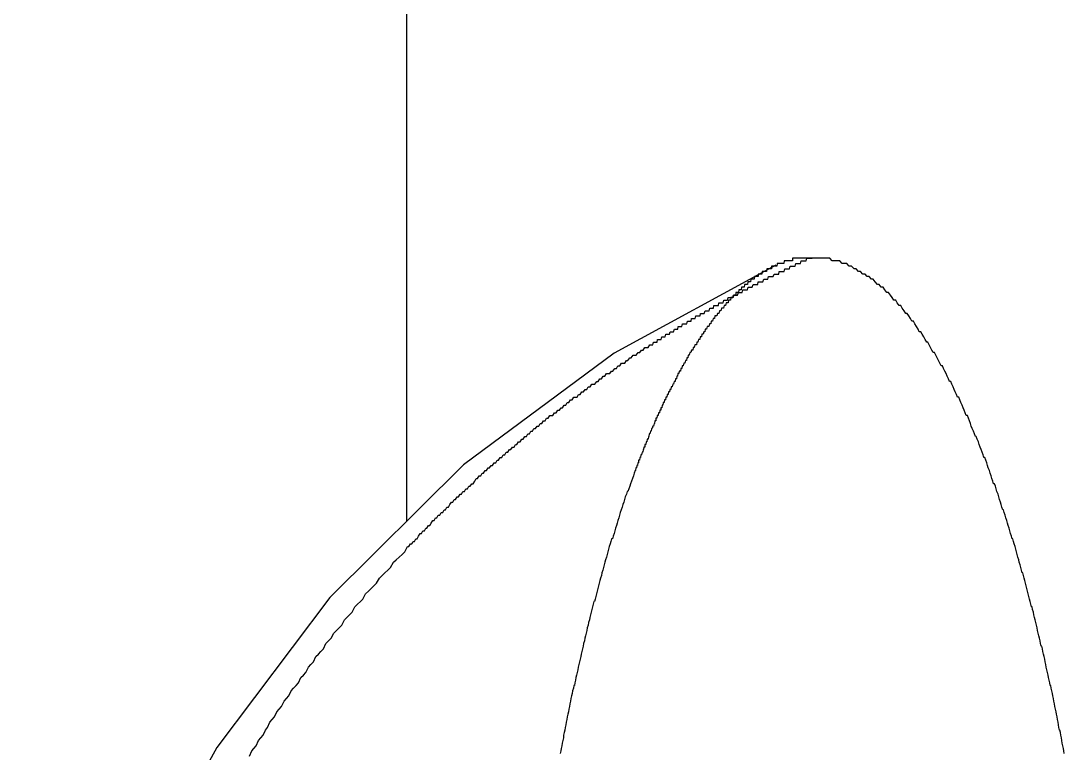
# Paper-space layout '2 DOOR PANEL LAYOUT - A1 Sheet' of a CAD drawing. Extents: x 50 to 825, y 22 to 486.
# Drawn here: x 437.172 to 437.2237, y 325.271 to 325.3074 of the extents above; entities that cross this region are included whole.
import ezdxf

# ---------------------------------------------------------------- set-up
doc = ezdxf.new("R2010")
doc.units = 0
doc.layers.add('N-EQPM', color=3, linetype='Continuous', lineweight=25)

psp = doc.layouts.new('2 DOOR PANEL LAYOUT - A1 Sheet')

# ---------------------------------------------------------------- linework, layer by layer
at = {"layer": 'N-EQPM', "linetype": 'Continuous'}
for p, q in [((437.191128, 325.282522), (437.191128, 326.110557)), ((437.209439, 325.295222), (437.20141, 325.290866)), ((437.20141, 325.290866), (437.193934, 325.285311))]:
    psp.add_line(p, q, dxfattribs=at)
psp.add_lwpolyline([(437.193934, 325.285311), (437.187315, 325.278732), (437.181707, 325.271275), (437.177224, 325.263094), (437.173961, 325.254368), (437.17198, 325.245286)], dxfattribs=at)
at = {"layer": 'N-EQPM'}
for points in [[(437.206978, 325.293488, 0), (437.207004, 325.293488, 0), (437.207043, 325.293488, 0), (437.207069, 325.293618, 0), (437.207108, 325.293618, 0), (437.207147, 325.293618, 0), (437.207173, 325.293618, 0), (437.207212, 325.293618, 0), (437.207238, 325.293618, 0), (437.207277, 325.293618, 0), (437.207303, 325.293618, 0), (437.207342, 325.293748, 0), (437.207368, 325.293748, 0), (437.207407, 325.293748, 0), (437.207433, 325.293748, 0), (437.207472, 325.293748, 0), (437.207498, 325.293748, 0), (437.207538, 325.293748, 0), (437.207577, 325.293878, 0), (437.207603, 325.293878, 0), (437.207642, 325.293878, 0), (437.207668, 325.293878, 0), (437.207707, 325.293878, 0), (437.207733, 325.293878, 0), (437.207772, 325.293878, 0), (437.207798, 325.294009, 0), (437.207837, 325.294009, 0), (437.207876, 325.294009, 0), (437.207902, 325.294009, 0), (437.207941, 325.294009, 0), (437.207967, 325.294009, 0), (437.208006, 325.294009, 0), (437.208032, 325.294009, 0), (437.208071, 325.294139, 0), (437.208097, 325.294139, 0), (437.208136, 325.294139, 0), (437.208175, 325.294139, 0), (437.208201, 325.294139, 0), (437.20824, 325.294139, 0), (437.208266, 325.294139, 0), (437.208305, 325.294269, 0), (437.208331, 325.294269, 0), (437.20837, 325.294269, 0), (437.208396, 325.294269, 0), (437.208436, 325.294269, 0), (437.208475, 325.294269, 0), (437.208501, 325.294269, 0), (437.20854, 325.294269, 0), (437.208566, 325.294399, 0), (437.208605, 325.294399, 0), (437.208631, 325.294399, 0), (437.20867, 325.294399, 0), (437.208709, 325.294399, 0), (437.208735, 325.294399, 0), (437.208774, 325.294399, 0), (437.2088, 325.294399, 0), (437.208839, 325.294529, 0), (437.208865, 325.294529, 0), (437.208904, 325.294529, 0), (437.208943, 325.294529, 0), (437.208969, 325.294529, 0), (437.209008, 325.294529, 0), (437.209034, 325.294529, 0), (437.209073, 325.294659, 0), (437.209112, 325.294659, 0), (437.209138, 325.294659, 0), (437.209177, 325.294659, 0), (437.209203, 325.294659, 0), (437.209242, 325.294659, 0), (437.209268, 325.294659, 0), (437.209307, 325.294659, 0), (437.209347, 325.294789, 0), (437.209373, 325.294789, 0), (437.209412, 325.294789, 0), (437.209438, 325.294789, 0), (437.209477, 325.294789, 0), (437.209516, 325.294789, 0), (437.209542, 325.294789, 0), (437.209581, 325.294789, 0), (437.209607, 325.29492, 0), (437.209646, 325.29492, 0), (437.209685, 325.29492, 0), (437.209711, 325.29492, 0), (437.20975, 325.29492, 0), (437.209776, 325.29492, 0), (437.209815, 325.29492, 0), (437.209854, 325.29492, 0), (437.20988, 325.29505, 0), (437.209919, 325.29505, 0), (437.209945, 325.29505, 0), (437.209984, 325.29505, 0), (437.210023, 325.29505, 0), (437.210049, 325.29505, 0), (437.210088, 325.29505, 0), (437.210114, 325.29505, 0), (437.210153, 325.29518, 0), (437.210192, 325.29518, 0), (437.210218, 325.29518, 0), (437.210258, 325.29518, 0), (437.210284, 325.29518, 0), (437.210323, 325.29518, 0), (437.210362, 325.29518, 0), (437.210388, 325.29518, 0), (437.210427, 325.29531, 0), (437.210453, 325.29531, 0), (437.210492, 325.29531, 0), (437.210531, 325.29531, 0), (437.210557, 325.29531, 0), (437.210596, 325.29531, 0), (437.210635, 325.29531, 0), (437.210661, 325.29531, 0), (437.2107, 325.29544, 0), (437.210726, 325.29544, 0), (437.210765, 325.29544, 0), (437.210804, 325.29544, 0), (437.21083, 325.29544, 0), (437.210869, 325.29544, 0), (437.210895, 325.29544, 0), (437.210934, 325.29544, 0), (437.210973, 325.29557, 0), (437.210999, 325.29557, 0), (437.211038, 325.29557, 0), (437.211077, 325.29557, 0), (437.211103, 325.29557, 0), (437.211142, 325.29557, 0), (437.211169, 325.29557, 0), (437.211208, 325.29557, 0), (437.211247, 325.29557, 0)], [(437.211247, 325.29557, 0), (437.211234, 325.29557, 0), (437.211221, 325.29557, 0), (437.211195, 325.29557, 0), (437.211182, 325.29557, 0), (437.211169, 325.29557, 0), (437.211155, 325.29557, 0), (437.211142, 325.29557, 0), (437.211129, 325.29557, 0), (437.211116, 325.29557, 0), (437.211103, 325.29557, 0), (437.211077, 325.29557, 0), (437.211064, 325.29557, 0), (437.211051, 325.29557, 0), (437.211038, 325.29557, 0), (437.211025, 325.29557, 0), (437.211012, 325.29557, 0), (437.210999, 325.29557, 0), (437.210986, 325.29557, 0), (437.21096, 325.29557, 0), (437.210947, 325.29557, 0), (437.210934, 325.29557, 0), (437.210921, 325.29557, 0), (437.210908, 325.29557, 0), (437.210895, 325.29557, 0), (437.210882, 325.29557, 0), (437.210869, 325.29557, 0), (437.210856, 325.29557, 0), (437.21083, 325.29557, 0), (437.210817, 325.29557, 0), (437.210804, 325.29557, 0), (437.210791, 325.29557, 0), (437.210778, 325.29557, 0), (437.210765, 325.29557, 0), (437.210752, 325.29557, 0), (437.210739, 325.29557, 0), (437.210713, 325.29557, 0), (437.2107, 325.29557, 0), (437.210687, 325.29557, 0), (437.210674, 325.29557, 0), (437.210661, 325.29557, 0), (437.210648, 325.29557, 0), (437.210635, 325.29557, 0), (437.210622, 325.29557, 0), (437.210609, 325.29557, 0), (437.210583, 325.29557, 0), (437.21057, 325.29557, 0), (437.210557, 325.29557, 0), (437.210544, 325.29557, 0), (437.210531, 325.29557, 0), (437.210518, 325.29557, 0), (437.210505, 325.29557, 0), (437.210492, 325.29557, 0), (437.210479, 325.29557, 0), (437.210453, 325.29557, 0), (437.21044, 325.29557, 0), (437.210427, 325.29557, 0), (437.210414, 325.29557, 0), (437.210401, 325.29557, 0), (437.210388, 325.29557, 0), (437.210375, 325.29557, 0), (437.210362, 325.29557, 0), (437.210349, 325.29557, 0), (437.210336, 325.29557, 0), (437.21031, 325.29557, 0), (437.210297, 325.29557, 0), (437.210284, 325.29557, 0), (437.210271, 325.29557, 0), (437.210258, 325.29544, 0), (437.210244, 325.29544, 0), (437.210231, 325.29544, 0), (437.210218, 325.29544, 0), (437.210205, 325.29544, 0), (437.210192, 325.29544, 0), (437.210166, 325.29544, 0), (437.210153, 325.29544, 0), (437.21014, 325.29544, 0), (437.210127, 325.29544, 0), (437.210114, 325.29544, 0), (437.210101, 325.29544, 0), (437.210088, 325.29544, 0), (437.210075, 325.29544, 0), (437.210062, 325.29544, 0), (437.210049, 325.29544, 0), (437.210036, 325.29544, 0), (437.210023, 325.29544, 0), (437.209997, 325.29544, 0), (437.209984, 325.29544, 0), (437.209971, 325.29544, 0), (437.209958, 325.29544, 0), (437.209945, 325.29544, 0), (437.209932, 325.29544, 0), (437.209919, 325.29544, 0), (437.209906, 325.29544, 0), (437.209893, 325.29544, 0), (437.20988, 325.29544, 0), (437.209867, 325.29544, 0), (437.209854, 325.29544, 0), (437.209841, 325.29531, 0), (437.209828, 325.29531, 0), (437.209802, 325.29531, 0), (437.209789, 325.29531, 0), (437.209776, 325.29531, 0), (437.209763, 325.29531, 0), (437.20975, 325.29531, 0), (437.209737, 325.29531, 0), (437.209724, 325.29531, 0), (437.209711, 325.29531, 0), (437.209698, 325.29531, 0), (437.209685, 325.29531, 0), (437.209672, 325.29531, 0), (437.209659, 325.29531, 0), (437.209646, 325.29531, 0), (437.209633, 325.29531, 0), (437.20962, 325.29531, 0), (437.209607, 325.29531, 0), (437.209594, 325.29531, 0), (437.209581, 325.29531, 0), (437.209568, 325.29531, 0), (437.209555, 325.29531, 0), (437.209529, 325.29531, 0), (437.209516, 325.29531, 0), (437.209503, 325.29531, 0), (437.20949, 325.29518, 0), (437.209477, 325.29518, 0), (437.209464, 325.29518, 0), (437.209451, 325.29518, 0), (437.209438, 325.29518, 0)], [(437.22374, 325.270973, 0), (437.223727, 325.271104, 0), (437.223701, 325.271234, 0), (437.223675, 325.271364, 0), (437.223649, 325.271494, 0), (437.223623, 325.271624, 0), (437.22361, 325.271754, 0), (437.223584, 325.271884, 0), (437.223558, 325.272015, 0), (437.223532, 325.272145, 0), (437.223506, 325.272145, 0), (437.22348, 325.272275, 0), (437.223454, 325.272405, 0), (437.223441, 325.272535, 0), (437.223415, 325.272665, 0), (437.223389, 325.272795, 0), (437.223363, 325.272926, 0), (437.223337, 325.273056, 0), (437.223311, 325.273186, 0), (437.223285, 325.273316, 0), (437.223259, 325.273446, 0), (437.223233, 325.273576, 0), (437.223207, 325.273706, 0), (437.223181, 325.273837, 0), (437.223155, 325.273967, 0), (437.223129, 325.274097, 0), (437.223103, 325.274227, 0), (437.223077, 325.274357, 0), (437.223051, 325.274357, 0), (437.223024, 325.274487, 0), (437.222998, 325.274617, 0), (437.222972, 325.274748, 0), (437.222946, 325.274878, 0), (437.22292, 325.275008, 0), (437.222881, 325.275138, 0), (437.222855, 325.275268, 0), (437.222829, 325.275398, 0), (437.222803, 325.275528, 0), (437.222777, 325.275659, 0), (437.222751, 325.275789, 0), (437.222712, 325.275919, 0), (437.222686, 325.276049, 0), (437.22266, 325.276179, 0), (437.222634, 325.276309, 0), (437.222608, 325.276309, 0), (437.222569, 325.276439, 0), (437.222543, 325.27657, 0), (437.222517, 325.2767, 0), (437.222491, 325.27683, 0), (437.222452, 325.27696, 0), (437.222426, 325.27709, 0), (437.2224, 325.27722, 0), (437.222361, 325.27735, 0), (437.222335, 325.277481, 0), (437.222309, 325.277611, 0), (437.22227, 325.277741, 0), (437.222244, 325.277871, 0), (437.222218, 325.278001, 0), (437.222179, 325.278131, 0), (437.222153, 325.278261, 0), (437.222113, 325.278261, 0), (437.222087, 325.278392, 0), (437.222048, 325.278522, 0), (437.222022, 325.278652, 0), (437.221983, 325.278782, 0), (437.221957, 325.278912, 0), (437.221918, 325.279042, 0), (437.221892, 325.279172, 0), (437.221853, 325.279303, 0), (437.221827, 325.279433, 0), (437.221788, 325.279563, 0), (437.221762, 325.279693, 0), (437.221723, 325.279823, 0), (437.221697, 325.279953, 0), (437.221658, 325.279953, 0), (437.221619, 325.280083, 0), (437.221593, 325.280214, 0), (437.221554, 325.280344, 0), (437.221515, 325.280474, 0), (437.221489, 325.280604, 0), (437.22145, 325.280734, 0), (437.221411, 325.280864, 0), (437.221372, 325.280994, 0), (437.221346, 325.281125, 0), (437.221307, 325.281255, 0), (437.221268, 325.281385, 0), (437.221229, 325.281515, 0), (437.221189, 325.281645, 0), (437.221163, 325.281645, 0), (437.221124, 325.281775, 0), (437.221085, 325.281905, 0), (437.221046, 325.282036, 0), (437.221007, 325.282166, 0), (437.220968, 325.282296, 0), (437.220929, 325.282426, 0), (437.22089, 325.282556, 0), (437.220851, 325.282686, 0), (437.220812, 325.282816, 0), (437.220773, 325.282947, 0), (437.220734, 325.283077, 0), (437.220695, 325.283077, 0), (437.220656, 325.283207, 0), (437.220617, 325.283337, 0), (437.220578, 325.283467, 0), (437.220539, 325.283597, 0), (437.2205, 325.283727, 0), (437.220461, 325.283858, 0), (437.220409, 325.283988, 0), (437.22037, 325.284118, 0), (437.220331, 325.284248, 0), (437.220291, 325.284378, 0), (437.220239, 325.284378, 0), (437.2202, 325.284508, 0), (437.220161, 325.284638, 0), (437.220122, 325.284769, 0), (437.22007, 325.284899, 0), (437.220031, 325.285029, 0), (437.219979, 325.285159, 0), (437.21994, 325.285289, 0), (437.219901, 325.285419, 0), (437.219849, 325.285549, 0), (437.21981, 325.28568, 0), (437.219758, 325.28568, 0), (437.219719, 325.28581, 0), (437.219667, 325.28594, 0), (437.219628, 325.28607, 0), (437.219576, 325.2862, 0), (437.219524, 325.28633, 0), (437.219485, 325.28646, 0), (437.219433, 325.286591, 0), (437.21938, 325.286721, 0), (437.219341, 325.286721, 0), (437.219289, 325.286851, 0), (437.219237, 325.286981, 0), (437.219185, 325.287111, 0), (437.219133, 325.287241, 0), (437.219094, 325.287371, 0), (437.219042, 325.287502, 0), (437.21899, 325.287632, 0), (437.218938, 325.287762, 0), (437.218886, 325.287762, 0), (437.218834, 325.287892, 0), (437.218782, 325.288022, 0), (437.21873, 325.288152, 0), (437.218678, 325.288282, 0), (437.218613, 325.288413, 0), (437.218561, 325.288543, 0), (437.218509, 325.288673, 0), (437.218456, 325.288673, 0), (437.218404, 325.288803, 0), (437.218339, 325.288933, 0), (437.218287, 325.289063, 0), (437.218235, 325.289193, 0), (437.21817, 325.289324, 0), (437.218118, 325.289454, 0), (437.218053, 325.289454, 0), (437.218001, 325.289584, 0), (437.217936, 325.289714, 0), (437.217884, 325.289844, 0), (437.217819, 325.289974, 0), (437.217754, 325.290104, 0), (437.217702, 325.290235, 0), (437.217637, 325.290235, 0), (437.217572, 325.290365, 0), (437.217506, 325.290495, 0), (437.217441, 325.290625, 0), (437.217376, 325.290755, 0), (437.217311, 325.290885, 0), (437.217246, 325.290885, 0), (437.217181, 325.291015, 0), (437.217116, 325.291146, 0), (437.217051, 325.291276, 0), (437.216986, 325.291406, 0), (437.216921, 325.291406, 0), (437.216843, 325.291536, 0), (437.216778, 325.291666, 0), (437.2167, 325.291796, 0), (437.216634, 325.291926, 0), (437.216556, 325.291926, 0), (437.216491, 325.292056, 0), (437.216413, 325.292187, 0), (437.216335, 325.292317, 0), (437.21627, 325.292447, 0), (437.216192, 325.292447, 0), (437.216114, 325.292577, 0), (437.216036, 325.292707, 0), (437.215958, 325.292837, 0), (437.21588, 325.292837, 0), (437.215802, 325.292967, 0), (437.21571, 325.293098, 0), (437.215632, 325.293228, 0), (437.215554, 325.293228, 0), (437.215463, 325.293358, 0), (437.215385, 325.293488, 0), (437.215294, 325.293488, 0), (437.215203, 325.293618, 0), (437.215125, 325.293748, 0), (437.215034, 325.293878, 0), (437.214943, 325.293878, 0), (437.214852, 325.294009, 0), (437.21476, 325.294139, 0), (437.214656, 325.294139, 0), (437.214565, 325.294269, 0), (437.214474, 325.294269, 0), (437.21437, 325.294399, 0), (437.214266, 325.294529, 0), (437.214175, 325.294529, 0), (437.214071, 325.294659, 0), (437.213967, 325.294659, 0), (437.213862, 325.294789, 0), (437.213758, 325.294789, 0), (437.213641, 325.29492, 0), (437.213537, 325.29492, 0), (437.21342, 325.29505, 0), (437.213316, 325.29505, 0), (437.213199, 325.29518, 0), (437.213082, 325.29518, 0), (437.212964, 325.29531, 0), (437.212847, 325.29531, 0), (437.21273, 325.29531, 0), (437.212613, 325.29544, 0), (437.212483, 325.29544, 0), (437.212366, 325.29544, 0), (437.212236, 325.29544, 0), (437.212119, 325.29557, 0), (437.211988, 325.29557, 0), (437.211871, 325.29557, 0), (437.211741, 325.29557, 0), (437.211624, 325.29557, 0), (437.211494, 325.29557, 0), (437.211364, 325.29557, 0), (437.211247, 325.29557, 0)], [(437.209438, 325.29518, 0), (437.209425, 325.29518, 0), (437.209412, 325.29518, 0), (437.209386, 325.29518, 0), (437.209373, 325.29518, 0), (437.20936, 325.29518, 0), (437.209334, 325.29518, 0), (437.20932, 325.29518, 0), (437.209307, 325.29518, 0), (437.209281, 325.29518, 0), (437.209268, 325.29518, 0), (437.209255, 325.29518, 0), (437.209229, 325.29518, 0), (437.209216, 325.29505, 0), (437.209203, 325.29505, 0), (437.209177, 325.29505, 0), (437.209164, 325.29505, 0), (437.209151, 325.29505, 0), (437.209125, 325.29505, 0), (437.209112, 325.29505, 0), (437.209099, 325.29505, 0), (437.209086, 325.29505, 0), (437.20906, 325.29505, 0), (437.209047, 325.29505, 0), (437.209034, 325.29505, 0), (437.209008, 325.29505, 0), (437.208995, 325.29505, 0), (437.208982, 325.29505, 0), (437.208969, 325.29492, 0), (437.208943, 325.29492, 0), (437.20893, 325.29492, 0), (437.208917, 325.29492, 0), (437.208891, 325.29492, 0), (437.208878, 325.29492, 0), (437.208865, 325.29492, 0), (437.208852, 325.29492, 0), (437.208826, 325.29492, 0), (437.208813, 325.29492, 0), (437.2088, 325.29492, 0), (437.208787, 325.29492, 0), (437.208761, 325.29492, 0), (437.208748, 325.294789, 0), (437.208735, 325.294789, 0), (437.208722, 325.294789, 0), (437.208696, 325.294789, 0), (437.208683, 325.294789, 0), (437.20867, 325.294789, 0), (437.208657, 325.294789, 0), (437.208631, 325.294789, 0), (437.208618, 325.294789, 0), (437.208605, 325.294789, 0), (437.208592, 325.294789, 0), (437.208566, 325.294789, 0), (437.208553, 325.294659, 0), (437.20854, 325.294659, 0), (437.208527, 325.294659, 0), (437.208514, 325.294659, 0), (437.208488, 325.294659, 0), (437.208475, 325.294659, 0), (437.208462, 325.294659, 0), (437.208449, 325.294659, 0), (437.208423, 325.294659, 0), (437.208409, 325.294659, 0), (437.208396, 325.294659, 0), (437.208383, 325.294659, 0), (437.20837, 325.294529, 0), (437.208344, 325.294529, 0), (437.208331, 325.294529, 0), (437.208318, 325.294529, 0), (437.208305, 325.294529, 0), (437.208292, 325.294529, 0), (437.208279, 325.294529, 0), (437.208253, 325.294529, 0), (437.20824, 325.294529, 0), (437.208227, 325.294529, 0), (437.208214, 325.294529, 0), (437.208201, 325.294529, 0), (437.208188, 325.294399, 0), (437.208162, 325.294399, 0), (437.208149, 325.294399, 0), (437.208136, 325.294399, 0), (437.208123, 325.294399, 0), (437.20811, 325.294399, 0), (437.208097, 325.294399, 0), (437.208071, 325.294399, 0), (437.208058, 325.294399, 0), (437.208045, 325.294399, 0), (437.208032, 325.294269, 0), (437.208019, 325.294269, 0), (437.208006, 325.294269, 0), (437.207993, 325.294269, 0), (437.207967, 325.294269, 0), (437.207954, 325.294269, 0), (437.207941, 325.294269, 0), (437.207928, 325.294269, 0), (437.207915, 325.294269, 0), (437.207902, 325.294269, 0), (437.207889, 325.294269, 0), (437.207863, 325.294139, 0), (437.20785, 325.294139, 0), (437.207837, 325.294139, 0), (437.207824, 325.294139, 0), (437.207811, 325.294139, 0), (437.207798, 325.294139, 0), (437.207785, 325.294139, 0), (437.207772, 325.294139, 0), (437.207759, 325.294139, 0), (437.207733, 325.294139, 0), (437.20772, 325.294009, 0), (437.207707, 325.294009, 0), (437.207694, 325.294009, 0), (437.207681, 325.294009, 0), (437.207668, 325.294009, 0), (437.207655, 325.294009, 0), (437.207642, 325.294009, 0), (437.207629, 325.294009, 0), (437.207616, 325.294009, 0), (437.207603, 325.294009, 0), (437.20759, 325.293878, 0), (437.207564, 325.293878, 0), (437.207551, 325.293878, 0), (437.207538, 325.293878, 0), (437.207525, 325.293878, 0), (437.207512, 325.293878, 0), (437.207498, 325.293878, 0), (437.207485, 325.293878, 0), (437.207472, 325.293878, 0), (437.207459, 325.293878, 0), (437.207446, 325.293748, 0), (437.207433, 325.293748, 0), (437.20742, 325.293748, 0), (437.207407, 325.293748, 0), (437.207394, 325.293748, 0), (437.207381, 325.293748, 0), (437.207368, 325.293748, 0), (437.207355, 325.293748, 0), (437.207342, 325.293748, 0), (437.207316, 325.293618, 0), (437.207303, 325.293618, 0), (437.20729, 325.293618, 0), (437.207277, 325.293618, 0), (437.207264, 325.293618, 0), (437.207251, 325.293618, 0), (437.207238, 325.293618, 0), (437.207225, 325.293618, 0), (437.207212, 325.293618, 0), (437.207199, 325.293618, 0), (437.207186, 325.293488, 0), (437.207173, 325.293488, 0), (437.20716, 325.293488, 0), (437.207147, 325.293488, 0), (437.207134, 325.293488, 0), (437.207121, 325.293488, 0), (437.207108, 325.293488, 0), (437.207095, 325.293488, 0), (437.207082, 325.293488, 0), (437.207069, 325.293358, 0), (437.207056, 325.293358, 0), (437.207043, 325.293358, 0), (437.20703, 325.293358, 0)], [(437.20703, 325.293358, 0), (437.207004, 325.293358, 0), (437.206965, 325.293358, 0), (437.206939, 325.293228, 0), (437.2069, 325.293228, 0), (437.206874, 325.293228, 0), (437.206835, 325.293098, 0), (437.206809, 325.293098, 0), (437.20677, 325.293098, 0), (437.206744, 325.293098, 0), (437.206705, 325.292967, 0), (437.206679, 325.292967, 0), (437.20664, 325.292967, 0), (437.206614, 325.292837, 0), (437.206574, 325.292837, 0), (437.206548, 325.292837, 0), (437.206509, 325.292707, 0), (437.206483, 325.292707, 0), (437.206457, 325.292707, 0), (437.206418, 325.292707, 0), (437.206392, 325.292577, 0), (437.206366, 325.292577, 0), (437.206327, 325.292577, 0), (437.206301, 325.292447, 0), (437.206275, 325.292447, 0), (437.206236, 325.292447, 0), (437.20621, 325.292317, 0), (437.206184, 325.292317, 0), (437.206145, 325.292317, 0), (437.206119, 325.292187, 0), (437.206093, 325.292187, 0), (437.206054, 325.292187, 0), (437.206028, 325.292187, 0), (437.206002, 325.292056, 0), (437.205976, 325.292056, 0), (437.205937, 325.292056, 0), (437.205911, 325.291926, 0), (437.205885, 325.291926, 0), (437.205859, 325.291926, 0), (437.205833, 325.291796, 0), (437.205794, 325.291796, 0), (437.205768, 325.291796, 0), (437.205742, 325.291666, 0), (437.205716, 325.291666, 0), (437.20569, 325.291666, 0), (437.205663, 325.291536, 0), (437.205637, 325.291536, 0), (437.205598, 325.291536, 0), (437.205572, 325.291406, 0), (437.205546, 325.291406, 0), (437.20552, 325.291406, 0), (437.205494, 325.291276, 0), (437.205468, 325.291276, 0), (437.205442, 325.291276, 0), (437.205416, 325.291276, 0), (437.20539, 325.291146, 0), (437.205364, 325.291146, 0), (437.205338, 325.291146, 0), (437.205312, 325.291015, 0), (437.205273, 325.291015, 0), (437.205247, 325.291015, 0), (437.205221, 325.290885, 0), (437.205195, 325.290885, 0), (437.205169, 325.290885, 0), (437.205143, 325.290755, 0), (437.205117, 325.290755, 0), (437.205091, 325.290755, 0), (437.205065, 325.290625, 0), (437.205052, 325.290625, 0), (437.205026, 325.290625, 0), (437.205, 325.290495, 0), (437.204974, 325.290495, 0), (437.204948, 325.290495, 0), (437.204922, 325.290365, 0), (437.204896, 325.290365, 0), (437.20487, 325.290365, 0), (437.204844, 325.290235, 0), (437.204818, 325.290235, 0), (437.204792, 325.290235, 0), (437.204766, 325.290104, 0), (437.204739, 325.290104, 0), (437.204726, 325.290104, 0), (437.2047, 325.289974, 0), (437.204674, 325.289974, 0), (437.204648, 325.289974, 0), (437.204622, 325.289844, 0), (437.204596, 325.289844, 0), (437.20457, 325.289844, 0), (437.204557, 325.289714, 0), (437.204531, 325.289714, 0), (437.204505, 325.289584, 0), (437.204479, 325.289584, 0), (437.204453, 325.289584, 0), (437.20444, 325.289454, 0), (437.204414, 325.289454, 0), (437.204388, 325.289454, 0), (437.204362, 325.289324, 0), (437.204336, 325.289324, 0), (437.204323, 325.289324, 0), (437.204297, 325.289193, 0), (437.204271, 325.289193, 0), (437.204245, 325.289193, 0), (437.204232, 325.289063, 0), (437.204206, 325.289063, 0), (437.20418, 325.289063, 0), (437.204154, 325.288933, 0), (437.204141, 325.288933, 0), (437.204115, 325.288933, 0), (437.204089, 325.288803, 0), (437.204076, 325.288803, 0), (437.20405, 325.288803, 0), (437.204024, 325.288673, 0), (437.203998, 325.288673, 0), (437.203985, 325.288673, 0), (437.203959, 325.288543, 0), (437.203933, 325.288543, 0), (437.20392, 325.288543, 0), (437.203894, 325.288413, 0), (437.203868, 325.288413, 0), (437.203855, 325.288413, 0), (437.203828, 325.288282, 0), (437.203802, 325.288282, 0), (437.203789, 325.288152, 0), (437.203763, 325.288152, 0), (437.203737, 325.288152, 0), (437.203724, 325.288022, 0), (437.203698, 325.288022, 0), (437.203685, 325.288022, 0), (437.203659, 325.287892, 0), (437.203633, 325.287892, 0), (437.20362, 325.287892, 0), (437.203594, 325.287762, 0), (437.203581, 325.287762, 0), (437.203555, 325.287762, 0), (437.203529, 325.287632, 0), (437.203516, 325.287632, 0), (437.20349, 325.287632, 0), (437.203477, 325.287502, 0), (437.203451, 325.287502, 0), (437.203438, 325.287502, 0), (437.203412, 325.287371, 0), (437.203399, 325.287371, 0), (437.203373, 325.287241, 0), (437.203347, 325.287241, 0), (437.203334, 325.287241, 0), (437.203308, 325.287111, 0), (437.203295, 325.287111, 0), (437.203269, 325.287111, 0), (437.203256, 325.286981, 0), (437.20323, 325.286981, 0), (437.203217, 325.286981, 0), (437.203191, 325.286851, 0), (437.203178, 325.286851, 0), (437.203152, 325.286851, 0), (437.203139, 325.286721, 0), (437.203113, 325.286721, 0), (437.2031, 325.286591, 0), (437.203074, 325.286591, 0), (437.203061, 325.286591, 0), (437.203035, 325.28646, 0), (437.203022, 325.28646, 0), (437.203009, 325.28646, 0), (437.202983, 325.28633, 0), (437.20297, 325.28633, 0), (437.202944, 325.28633, 0), (437.202931, 325.2862, 0), (437.202904, 325.2862, 0), (437.202891, 325.2862, 0), (437.202865, 325.28607, 0), (437.202852, 325.28607, 0), (437.202839, 325.28594, 0), (437.202813, 325.28594, 0), (437.2028, 325.28594, 0), (437.202774, 325.28581, 0), (437.202761, 325.28581, 0), (437.202735, 325.28581, 0), (437.202722, 325.28568, 0), (437.202709, 325.28568, 0), (437.202683, 325.28568, 0), (437.20267, 325.285549, 0), (437.202657, 325.285549, 0), (437.202631, 325.285549, 0), (437.202618, 325.285419, 0), (437.202592, 325.285419, 0), (437.202579, 325.285289, 0), (437.202566, 325.285289, 0), (437.20254, 325.285289, 0), (437.202527, 325.285159, 0), (437.202514, 325.285159, 0), (437.202488, 325.285159, 0), (437.202475, 325.285029, 0), (437.202462, 325.285029, 0)], [(437.203191, 325.291276, 0), (437.203217, 325.291276, 0), (437.203243, 325.291276, 0), (437.203282, 325.291276, 0), (437.203308, 325.291276, 0), (437.203334, 325.291276, 0), (437.20336, 325.291406, 0), (437.203399, 325.291406, 0), (437.203425, 325.291406, 0), (437.203451, 325.291406, 0), (437.203477, 325.291406, 0), (437.203516, 325.291406, 0), (437.203542, 325.291406, 0), (437.203568, 325.291536, 0), (437.203594, 325.291536, 0), (437.203633, 325.291536, 0), (437.203659, 325.291536, 0), (437.203685, 325.291536, 0), (437.203711, 325.291536, 0), (437.20375, 325.291536, 0), (437.203776, 325.291666, 0), (437.203802, 325.291666, 0), (437.203828, 325.291666, 0), (437.203868, 325.291666, 0), (437.203894, 325.291666, 0), (437.20392, 325.291666, 0), (437.203946, 325.291666, 0), (437.203985, 325.291796, 0), (437.204011, 325.291796, 0), (437.204037, 325.291796, 0), (437.204076, 325.291796, 0), (437.204102, 325.291796, 0), (437.204128, 325.291796, 0), (437.204154, 325.291796, 0), (437.204193, 325.291926, 0), (437.204219, 325.291926, 0), (437.204245, 325.291926, 0), (437.204271, 325.291926, 0), (437.20431, 325.291926, 0), (437.204336, 325.291926, 0), (437.204362, 325.291926, 0), (437.204401, 325.292056, 0), (437.204427, 325.292056, 0), (437.204453, 325.292056, 0), (437.204479, 325.292056, 0), (437.204518, 325.292056, 0), (437.204544, 325.292056, 0), (437.20457, 325.292056, 0), (437.204596, 325.292187, 0), (437.204635, 325.292187, 0), (437.204661, 325.292187, 0), (437.204687, 325.292187, 0), (437.204726, 325.292187, 0), (437.204752, 325.292187, 0), (437.204779, 325.292187, 0), (437.204805, 325.292317, 0), (437.204844, 325.292317, 0), (437.20487, 325.292317, 0), (437.204896, 325.292317, 0), (437.204935, 325.292317, 0), (437.204961, 325.292317, 0), (437.204987, 325.292317, 0), (437.205013, 325.292317, 0), (437.205052, 325.292447, 0), (437.205078, 325.292447, 0), (437.205104, 325.292447, 0), (437.205143, 325.292447, 0), (437.205169, 325.292447, 0), (437.205195, 325.292447, 0), (437.205234, 325.292447, 0), (437.20526, 325.292577, 0), (437.205286, 325.292577, 0), (437.205312, 325.292577, 0), (437.205351, 325.292577, 0), (437.205377, 325.292577, 0), (437.205403, 325.292577, 0), (437.205442, 325.292577, 0), (437.205468, 325.292707, 0), (437.205494, 325.292707, 0), (437.205533, 325.292707, 0), (437.205559, 325.292707, 0), (437.205585, 325.292707, 0), (437.205611, 325.292707, 0), (437.20565, 325.292707, 0), (437.205677, 325.292707, 0), (437.205703, 325.292837, 0), (437.205742, 325.292837, 0), (437.205768, 325.292837, 0), (437.205794, 325.292837, 0), (437.205833, 325.292837, 0), (437.205859, 325.292837, 0), (437.205885, 325.292837, 0), (437.205924, 325.292967, 0), (437.20595, 325.292967, 0), (437.205976, 325.292967, 0), (437.206002, 325.292967, 0), (437.206041, 325.292967, 0), (437.206067, 325.292967, 0), (437.206093, 325.292967, 0), (437.206132, 325.292967, 0), (437.206158, 325.293098, 0), (437.206184, 325.293098, 0), (437.206223, 325.293098, 0), (437.206249, 325.293098, 0), (437.206275, 325.293098, 0), (437.206314, 325.293098, 0), (437.20634, 325.293098, 0), (437.206366, 325.293228, 0), (437.206405, 325.293228, 0), (437.206431, 325.293228, 0), (437.206457, 325.293228, 0), (437.206496, 325.293228, 0), (437.206522, 325.293228, 0), (437.206548, 325.293228, 0), (437.206587, 325.293228, 0), (437.206614, 325.293358, 0), (437.20664, 325.293358, 0), (437.206679, 325.293358, 0), (437.206705, 325.293358, 0), (437.206731, 325.293358, 0), (437.20677, 325.293358, 0), (437.206796, 325.293358, 0), (437.206822, 325.293358, 0), (437.206861, 325.293488, 0), (437.206887, 325.293488, 0), (437.206913, 325.293488, 0), (437.206952, 325.293488, 0), (437.206978, 325.293488, 0)], [(437.191035, 325.280994, 0), (437.191101, 325.281125, 0), (437.191166, 325.281255, 0), (437.191231, 325.281255, 0), (437.191309, 325.281385, 0), (437.191374, 325.281385, 0), (437.191439, 325.281515, 0), (437.191504, 325.281515, 0), (437.191582, 325.281645, 0), (437.191647, 325.281645, 0), (437.191712, 325.281775, 0), (437.19179, 325.281905, 0), (437.191855, 325.281905, 0), (437.19192, 325.282036, 0), (437.191999, 325.282036, 0), (437.192064, 325.282166, 0), (437.192129, 325.282166, 0), (437.192207, 325.282296, 0), (437.192272, 325.282296, 0), (437.192337, 325.282426, 0), (437.192415, 325.282556, 0), (437.19248, 325.282556, 0), (437.192558, 325.282686, 0), (437.192623, 325.282686, 0), (437.192688, 325.282816, 0), (437.192766, 325.282816, 0), (437.192831, 325.282947, 0), (437.19291, 325.282947, 0), (437.192975, 325.283077, 0), (437.193053, 325.283077, 0), (437.193118, 325.283207, 0), (437.193196, 325.283207, 0), (437.193261, 325.283337, 0), (437.193339, 325.283467, 0), (437.193404, 325.283467, 0), (437.193482, 325.283597, 0), (437.193547, 325.283597, 0), (437.193625, 325.283727, 0), (437.19369, 325.283727, 0), (437.193768, 325.283858, 0), (437.193834, 325.283858, 0), (437.193912, 325.283988, 0), (437.19399, 325.283988, 0), (437.194055, 325.284118, 0), (437.194133, 325.284118, 0), (437.194198, 325.284248, 0), (437.194276, 325.284248, 0), (437.194354, 325.284378, 0), (437.194419, 325.284378, 0), (437.194497, 325.284508, 0), (437.194575, 325.284638, 0), (437.19464, 325.284638, 0), (437.194719, 325.284769, 0), (437.194797, 325.284769, 0), (437.194862, 325.284899, 0), (437.19494, 325.284899, 0), (437.195018, 325.285029, 0), (437.195083, 325.285029, 0), (437.195161, 325.285159, 0), (437.195239, 325.285159, 0), (437.195317, 325.285289, 0), (437.195382, 325.285289, 0), (437.19546, 325.285419, 0), (437.195538, 325.285419, 0), (437.195617, 325.285549, 0), (437.195682, 325.285549, 0), (437.19576, 325.28568, 0), (437.195838, 325.28568, 0), (437.195916, 325.28581, 0), (437.195994, 325.28581, 0), (437.196059, 325.28594, 0), (437.196137, 325.28594, 0), (437.196215, 325.28607, 0), (437.196293, 325.28607, 0), (437.196371, 325.2862, 0), (437.196449, 325.2862, 0), (437.196514, 325.28633, 0), (437.196593, 325.28633, 0), (437.196671, 325.28646, 0), (437.196749, 325.28646, 0), (437.196827, 325.286591, 0), (437.196905, 325.286591, 0), (437.196983, 325.286721, 0), (437.197061, 325.286721, 0), (437.197139, 325.286851, 0), (437.197217, 325.286851, 0), (437.197282, 325.286981, 0), (437.19736, 325.286981, 0), (437.197438, 325.287111, 0), (437.197517, 325.287111, 0), (437.197595, 325.287241, 0), (437.197673, 325.287241, 0), (437.197751, 325.287371, 0), (437.197829, 325.287371, 0), (437.197907, 325.287502, 0), (437.197985, 325.287502, 0), (437.198063, 325.287632, 0), (437.198141, 325.287632, 0), (437.198219, 325.287762, 0), (437.198297, 325.287762, 0), (437.198376, 325.287762, 0), (437.198454, 325.287892, 0), (437.198545, 325.287892, 0), (437.198623, 325.288022, 0), (437.198701, 325.288022, 0), (437.198779, 325.288152, 0), (437.198857, 325.288152, 0), (437.198935, 325.288282, 0), (437.199013, 325.288282, 0), (437.199091, 325.288413, 0), (437.199169, 325.288413, 0), (437.199247, 325.288543, 0), (437.199339, 325.288543, 0), (437.199417, 325.288673, 0), (437.199495, 325.288673, 0), (437.199573, 325.288673, 0), (437.199651, 325.288803, 0), (437.199729, 325.288803, 0), (437.19982, 325.288933, 0), (437.199898, 325.288933, 0), (437.199976, 325.289063, 0), (437.200054, 325.289063, 0), (437.200132, 325.289193, 0), (437.200224, 325.289193, 0), (437.200302, 325.289324, 0), (437.20038, 325.289324, 0), (437.200458, 325.289324, 0), (437.200549, 325.289454, 0), (437.200627, 325.289454, 0), (437.200705, 325.289584, 0), (437.200783, 325.289584, 0), (437.200874, 325.289714, 0), (437.200952, 325.289714, 0), (437.20103, 325.289844, 0), (437.201109, 325.289844, 0), (437.2012, 325.289844, 0), (437.201278, 325.289974, 0), (437.201356, 325.289974, 0), (437.201447, 325.290104, 0), (437.201525, 325.290104, 0), (437.201603, 325.290235, 0), (437.201694, 325.290235, 0), (437.201772, 325.290365, 0), (437.20185, 325.290365, 0), (437.201941, 325.290365, 0), (437.20202, 325.290495, 0), (437.202098, 325.290495, 0), (437.202189, 325.290625, 0), (437.202267, 325.290625, 0), (437.202358, 325.290755, 0), (437.202436, 325.290755, 0), (437.202514, 325.290755, 0), (437.202605, 325.290885, 0), (437.202683, 325.290885, 0), (437.202774, 325.291015, 0), (437.202852, 325.291015, 0), (437.202944, 325.291146, 0), (437.203022, 325.291146, 0), (437.2031, 325.291146, 0), (437.203191, 325.291276, 0)], [(437.202462, 325.285029, 0), (437.20241, 325.284899, 0), (437.202371, 325.284769, 0), (437.202319, 325.284638, 0), (437.20228, 325.284508, 0), (437.202228, 325.284378, 0), (437.202189, 325.284248, 0), (437.20215, 325.284118, 0), (437.202098, 325.283988, 0), (437.202059, 325.283988, 0), (437.20202, 325.283858, 0), (437.201967, 325.283727, 0), (437.201928, 325.283597, 0), (437.201889, 325.283467, 0), (437.20185, 325.283337, 0), (437.201811, 325.283207, 0), (437.201759, 325.283077, 0), (437.20172, 325.282947, 0), (437.201681, 325.282816, 0), (437.201642, 325.282686, 0), (437.201603, 325.282556, 0), (437.201564, 325.282426, 0), (437.201525, 325.282296, 0), (437.201486, 325.282166, 0), (437.201447, 325.282036, 0), (437.201408, 325.281905, 0), (437.201369, 325.281775, 0), (437.20133, 325.281645, 0), (437.201291, 325.281645, 0), (437.201252, 325.281515, 0), (437.201213, 325.281385, 0), (437.201174, 325.281255, 0), (437.201135, 325.281125, 0), (437.201109, 325.280994, 0), (437.201069, 325.280864, 0), (437.20103, 325.280734, 0), (437.200991, 325.280604, 0), (437.200952, 325.280474, 0), (437.200926, 325.280344, 0), (437.200887, 325.280214, 0), (437.200848, 325.280083, 0), (437.200809, 325.279953, 0), (437.200783, 325.279823, 0), (437.200744, 325.279693, 0), (437.200705, 325.279563, 0), (437.200679, 325.279433, 0), (437.20064, 325.279303, 0), (437.200601, 325.279172, 0), (437.200575, 325.279042, 0), (437.200536, 325.278912, 0), (437.20051, 325.278782, 0), (437.200471, 325.278652, 0), (437.200445, 325.278522, 0), (437.200406, 325.278522, 0), (437.200367, 325.278392, 0), (437.200341, 325.278261, 0), (437.200302, 325.278131, 0), (437.200276, 325.278001, 0), (437.20025, 325.277871, 0), (437.200211, 325.277741, 0), (437.200184, 325.277611, 0), (437.200145, 325.277481, 0), (437.200119, 325.27735, 0), (437.20008, 325.27722, 0), (437.200054, 325.27709, 0), (437.200028, 325.27696, 0), (437.199989, 325.27683, 0), (437.199963, 325.2767, 0), (437.199937, 325.27657, 0), (437.199898, 325.276439, 0), (437.199872, 325.276309, 0), (437.199846, 325.276179, 0), (437.199807, 325.276049, 0), (437.199781, 325.275919, 0), (437.199755, 325.275789, 0), (437.199729, 325.275659, 0), (437.19969, 325.275528, 0), (437.199664, 325.275398, 0), (437.199638, 325.275268, 0), (437.199612, 325.275138, 0), (437.199586, 325.275008, 0), (437.199547, 325.274878, 0), (437.199521, 325.274748, 0), (437.199495, 325.274617, 0), (437.199469, 325.274487, 0), (437.199443, 325.274357, 0), (437.199417, 325.274357, 0), (437.199391, 325.274227, 0), (437.199352, 325.274097, 0), (437.199326, 325.273967, 0), (437.1993, 325.273837, 0), (437.199274, 325.273706, 0), (437.199247, 325.273576, 0), (437.199221, 325.273446, 0), (437.199195, 325.273316, 0), (437.199169, 325.273186, 0), (437.199143, 325.273056, 0), (437.199117, 325.272926, 0), (437.199091, 325.272795, 0), (437.199065, 325.272665, 0), (437.199039, 325.272535, 0), (437.199013, 325.272405, 0), (437.198987, 325.272275, 0), (437.198961, 325.272145, 0), (437.198935, 325.272015, 0), (437.198909, 325.271884, 0), (437.198896, 325.271754, 0), (437.19887, 325.271624, 0), (437.198844, 325.271494, 0), (437.198818, 325.271364, 0), (437.198792, 325.271234, 0), (437.198766, 325.271104, 0), (437.19874, 325.270973, 0)], [(437.183318, 325.270843, 0), (437.183435, 325.271104, 0), (437.183539, 325.271234, 0), (437.183656, 325.271364, 0), (437.183774, 325.271624, 0), (437.183878, 325.271754, 0), (437.183995, 325.271884, 0), (437.184112, 325.272145, 0), (437.184216, 325.272275, 0), (437.184333, 325.272535, 0), (437.18445, 325.272665, 0), (437.184567, 325.272795, 0), (437.184685, 325.273056, 0), (437.184802, 325.273186, 0), (437.184919, 325.273316, 0), (437.185036, 325.273576, 0), (437.185153, 325.273706, 0), (437.18527, 325.273837, 0), (437.185387, 325.274097, 0), (437.185504, 325.274227, 0), (437.185635, 325.274357, 0), (437.185752, 325.274487, 0), (437.185869, 325.274748, 0), (437.185999, 325.274878, 0), (437.186116, 325.275008, 0), (437.186246, 325.275268, 0), (437.186363, 325.275398, 0), (437.186494, 325.275528, 0), (437.186611, 325.275789, 0), (437.186741, 325.275919, 0), (437.186871, 325.276049, 0), (437.186988, 325.276179, 0), (437.187118, 325.276439, 0), (437.187248, 325.27657, 0), (437.187378, 325.2767, 0), (437.187509, 325.27696, 0), (437.187639, 325.27709, 0), (437.187769, 325.27722, 0), (437.187899, 325.27735, 0), (437.188029, 325.277611, 0), (437.188159, 325.277741, 0), (437.188289, 325.277871, 0), (437.18842, 325.278001, 0), (437.18855, 325.278261, 0), (437.18868, 325.278392, 0), (437.188823, 325.278522, 0), (437.188953, 325.278652, 0), (437.189083, 325.278912, 0), (437.189227, 325.279042, 0), (437.189357, 325.279172, 0), (437.1895, 325.279303, 0), (437.18963, 325.279433, 0), (437.189773, 325.279693, 0), (437.189903, 325.279823, 0), (437.190046, 325.279953, 0), (437.19019, 325.280083, 0), (437.19032, 325.280214, 0), (437.190463, 325.280474, 0), (437.190606, 325.280604, 0), (437.190749, 325.280734, 0), (437.190892, 325.280864, 0), (437.191035, 325.280994, 0)]]:
    psp.add_polyline3d(points, dxfattribs=at)

doc.saveas('drawing.dxf')
